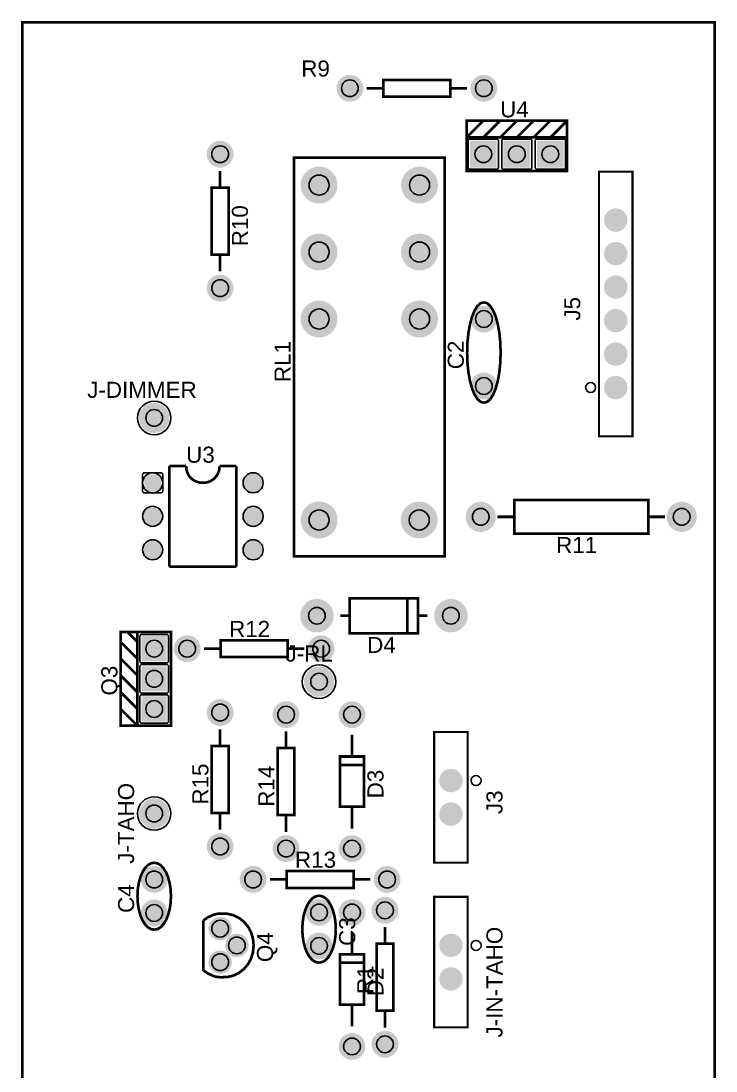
# Model space of a CAD drawing. Header units: inches. Extents: x -1.04 to 1.04, y -2.42 to 2.42.
# Drawn here: x -1.037 to 1.037, y -0.719 to 2.415 of the extents above; entities that cross this region are included whole.
import ezdxf

# ---------------------------------------------------------------- set-up
doc = ezdxf.new("R2010")
doc.units = ezdxf.units.IN
doc.layers.get('0').update_dxf_attribs({"linetype": 'CONTINUOUS'})

# ---------------------------------------------------------------- blocks, each defined once
blk = doc.blocks.new('EPAD')
at = {"const_width": 0.5}
blk.add_lwpolyline([(-0.25, 0, 1), (0.25, 0, 1)], format="xyb", close=True, dxfattribs=at)
blk = doc.blocks.new('RPAD')
blk.add_trace([(-0.5, -0.5), (-0.5, 0.5), (0.5, -0.5), (0.5, 0.5)])

msp = doc.modelspace()

# ---------------------------------------------------------------- linework, layer by layer
for points, const_width in [([(-1.033465, -2.411417), (1.033465, -2.411417), (1.033465, 2.411417), (-1.033465, 2.411417), (-1.033465, -2.411417)], 0.008), ([(-1.033465, -2.411417), (1.033465, -2.411417), (1.033465, 2.411417), (-1.033465, 2.411417), (-1.033465, -2.411417)], 0.008), ([(0.044488, 2.189567), (0.244488, 2.189567), (0.244488, 2.239567), (0.044488, 2.239567), (0.044488, 2.189567)], 0.008), ([(0.044488, 2.189567), (0.244488, 2.189567), (0.244488, 2.239567), (0.044488, 2.239567), (0.044488, 2.189567)], 0.008), ([(-0.005512, 2.214567), (0.044488, 2.214567)], 0.008), ([(-0.005512, 2.214567), (0.044488, 2.214567)], 0.008), ([(0.244488, 2.214567), (0.294488, 2.214567)], 0.008), ([(0.244488, 2.214567), (0.294488, 2.214567)], 0.008), ([(0.292913, 2.067717), (0.292913, 2.117717), (0.592913, 2.117717), (0.592913, 2.067717)], 0.008), ([(0.292913, 2.067717), (0.342913, 2.117717)], 0.008), ([(0.292913, 2.067717), (0.292913, 2.117717), (0.592913, 2.117717), (0.592913, 2.067717)], 0.008), ([(0.292913, 2.067717), (0.342913, 2.117717)], 0.008), ([(0.342913, 2.067717), (0.392913, 2.117717)], 0.008), ([(0.342913, 2.067717), (0.392913, 2.117717)], 0.008), ([(0.392913, 2.067717), (0.442913, 2.117717)], 0.008), ([(0.392913, 2.067717), (0.442913, 2.117717)], 0.008), ([(0.442913, 2.067717), (0.492913, 2.117717)], 0.008), ([(0.442913, 2.067717), (0.492913, 2.117717)], 0.008), ([(0.492913, 2.067717), (0.542913, 2.117717)], 0.008), ([(0.492913, 2.067717), (0.542913, 2.117717)], 0.008), ([(0.542913, 2.067717), (0.592913, 2.117717)], 0.008), ([(0.542913, 2.067717), (0.592913, 2.117717)], 0.008), ([(0.292913, 1.967717), (0.592913, 1.967717), (0.592913, 2.067717), (0.292913, 2.067717), (0.292913, 1.967717)], 0.008), ([(0.292913, 1.967717), (0.592913, 1.967717), (0.592913, 2.067717), (0.292913, 2.067717), (0.292913, 1.967717)], 0.008), ([(-0.222638, 0.81685), (0.227362, 0.81685), (0.227362, 2.007795), (-0.222638, 2.007795), (-0.222638, 0.81685)], 0.008), ([(-0.222638, 0.81685), (0.227362, 0.81685), (0.227362, 2.007795), (-0.222638, 2.007795), (-0.222638, 0.81685)], 0.008), ([(-0.442913, 1.967717), (-0.442913, 1.917717)], 0.008), ([(-0.442913, 1.967717), (-0.442913, 1.917717)], 0.008), ([(0.788189, 1.175866), (0.788189, 1.965866), (0.688189, 1.965866), (0.688189, 1.175866), (0.788189, 1.175866)], 0.006), ([(0.788189, 1.175866), (0.788189, 1.965866), (0.688189, 1.965866), (0.688189, 1.175866), (0.788189, 1.175866)], 0.006), ([(-0.467913, 1.717717), (-0.417913, 1.717717), (-0.417913, 1.917717), (-0.467913, 1.917717), (-0.467913, 1.717717)], 0.008), ([(-0.467913, 1.717717), (-0.417913, 1.717717), (-0.417913, 1.917717), (-0.467913, 1.917717), (-0.467913, 1.717717)], 0.008), ([(-0.442913, 1.717717), (-0.442913, 1.667717)], 0.008), ([(-0.442913, 1.717717), (-0.442913, 1.667717)], 0.008), ([(0.344488, 1.575591), (0.334301, 1.572591), (0.324863, 1.563965), (0.316363, 1.550278), (0.308988, 1.532091), (0.302926, 1.509965), (0.298363, 1.484465), (0.295488, 1.456153), (0.294488, 1.425591)], 0.008), ([(0.344488, 1.575591), (0.334301, 1.572591), (0.324863, 1.563965), (0.316363, 1.550278), (0.308988, 1.532091), (0.302926, 1.509965), (0.298363, 1.484465), (0.295488, 1.456153), (0.294488, 1.425591)], 0.008), ([(0.344488, 1.575591), (0.354676, 1.572591), (0.364113, 1.563965), (0.372613, 1.550278), (0.379988, 1.532091), (0.386051, 1.509965), (0.390613, 1.484465), (0.393488, 1.456153), (0.394488, 1.425591)], 0.008), ([(0.344488, 1.575591), (0.354676, 1.572591), (0.364113, 1.563965), (0.372613, 1.550278), (0.379988, 1.532091), (0.386051, 1.509965), (0.390613, 1.484465), (0.393488, 1.456153), (0.394488, 1.425591)], 0.008), ([(0.344488, 1.275591), (0.334301, 1.27855), (0.324863, 1.287075), (0.316363, 1.300639), (0.308988, 1.318716), (0.302926, 1.340776), (0.298363, 1.366294), (0.295488, 1.394741), (0.294488, 1.425591)], 0.008), ([(0.344488, 1.275591), (0.334301, 1.27855), (0.324863, 1.287075), (0.316363, 1.300639), (0.308988, 1.318716), (0.302926, 1.340776), (0.298363, 1.366294), (0.295488, 1.394741), (0.294488, 1.425591)], 0.008), ([(0.344488, 1.275591), (0.354676, 1.27855), (0.364113, 1.287075), (0.372613, 1.300639), (0.379988, 1.318716), (0.386051, 1.340776), (0.390613, 1.366294), (0.393488, 1.394741), (0.394488, 1.425591)], 0.008), ([(0.344488, 1.275591), (0.354676, 1.27855), (0.364113, 1.287075), (0.372613, 1.300639), (0.379988, 1.318716), (0.386051, 1.340776), (0.390613, 1.366294), (0.393488, 1.394741), (0.394488, 1.425591)], 0.008), ([(-0.594488, 1.086614), (-0.544488, 1.086614)], 0.008), ([(-0.594488, 1.086614), (-0.594488, 0.786614)], 0.008), ([(-0.594488, 1.086614), (-0.544488, 1.086614)], 0.008), ([(-0.594488, 1.086614), (-0.594488, 0.786614)], 0.008), ([(-0.494488, 1.036614), (-0.504963, 1.037573), (-0.514535, 1.040348), (-0.523053, 1.044788), (-0.530363, 1.050739), (-0.536314, 1.05805), (-0.540754, 1.066567), (-0.543529, 1.076139), (-0.544488, 1.086614)], 0.008), ([(-0.494488, 1.036614), (-0.504963, 1.037573), (-0.514535, 1.040348), (-0.523053, 1.044788), (-0.530363, 1.050739), (-0.536314, 1.05805), (-0.540754, 1.066567), (-0.543529, 1.076139), (-0.544488, 1.086614)], 0.008), ([(-0.494488, 1.036614), (-0.484301, 1.037573), (-0.474863, 1.040348), (-0.466363, 1.044788), (-0.458988, 1.050739), (-0.452926, 1.05805), (-0.448363, 1.066567), (-0.445488, 1.076139), (-0.444488, 1.086614)], 0.008), ([(-0.494488, 1.036614), (-0.484301, 1.037573), (-0.474863, 1.040348), (-0.466363, 1.044788), (-0.458988, 1.050739), (-0.452926, 1.05805), (-0.448363, 1.066567), (-0.445488, 1.076139), (-0.444488, 1.086614)], 0.008), ([(-0.444488, 1.086614), (-0.394488, 1.086614)], 0.008), ([(-0.444488, 1.086614), (-0.394488, 1.086614)], 0.008), ([(-0.394488, 1.086614), (-0.394488, 0.786614)], 0.008), ([(-0.394488, 1.086614), (-0.394488, 0.786614)], 0.008), ([(0.435039, 0.885039), (0.835039, 0.885039), (0.835039, 0.985039), (0.435039, 0.985039), (0.435039, 0.885039)], 0.008), ([(0.435039, 0.885039), (0.835039, 0.885039), (0.835039, 0.985039), (0.435039, 0.985039), (0.435039, 0.885039)], 0.008), ([(0.435039, 0.935039), (0.385039, 0.935039)], 0.008), ([(0.435039, 0.935039), (0.385039, 0.935039)], 0.008), ([(0.885039, 0.935039), (0.835039, 0.935039)], 0.008), ([(0.885039, 0.935039), (0.835039, 0.935039)], 0.008), ([(-0.594488, 0.786614), (-0.394488, 0.786614)], 0.008), ([(-0.594488, 0.786614), (-0.394488, 0.786614)], 0.008), ([(-0.055937, 0.586764), (0.148063, 0.586764), (0.148063, 0.691764), (-0.055937, 0.691764), (-0.055937, 0.586764)], 0.008), ([(-0.055937, 0.586764), (0.148063, 0.586764), (0.148063, 0.691764), (-0.055937, 0.691764), (-0.055937, 0.586764)], 0.008), ([(0.116063, 0.587764), (0.116063, 0.690764)], 0.008), ([(0.116063, 0.587764), (0.116063, 0.690764)], 0.008), ([(-0.055937, 0.639764), (-0.083937, 0.639764)], 0.008), ([(-0.055937, 0.639764), (-0.083937, 0.639764)], 0.008), ([(0.176063, 0.639764), (0.148063, 0.639764)], 0.008), ([(0.176063, 0.639764), (0.148063, 0.639764)], 0.008), ([(-0.689764, 0.311339), (-0.589764, 0.311339), (-0.589764, 0.591339), (-0.689764, 0.591339), (-0.689764, 0.311339), (-0.739764, 0.311339), (-0.739764, 0.591339), (-0.689764, 0.591339)], 0.008), ([(-0.689764, 0.311339), (-0.589764, 0.311339), (-0.589764, 0.591339), (-0.689764, 0.591339), (-0.689764, 0.311339), (-0.739764, 0.311339), (-0.739764, 0.591339), (-0.689764, 0.591339)], 0.008), ([(-0.689764, 0.511339), (-0.739764, 0.561339)], 0.008), ([(-0.689764, 0.511339), (-0.739764, 0.561339)], 0.008), ([(-0.689764, 0.561339), (-0.719764, 0.591339)], 0.008), ([(-0.689764, 0.561339), (-0.719764, 0.591339)], 0.008), ([(-0.441339, 0.516339), (-0.241339, 0.516339), (-0.241339, 0.566339), (-0.441339, 0.566339), (-0.441339, 0.516339)], 0.008), ([(-0.441339, 0.516339), (-0.241339, 0.516339), (-0.241339, 0.566339), (-0.441339, 0.566339), (-0.441339, 0.516339)], 0.008), ([(-0.491339, 0.541339), (-0.441339, 0.541339)], 0.008), ([(-0.491339, 0.541339), (-0.441339, 0.541339)], 0.008), ([(-0.241339, 0.541339), (-0.191339, 0.541339)], 0.008), ([(-0.241339, 0.541339), (-0.191339, 0.541339)], 0.008), ([(-0.689764, 0.461339), (-0.739764, 0.511339)], 0.008), ([(-0.689764, 0.461339), (-0.739764, 0.511339)], 0.008), ([(-0.689764, 0.411339), (-0.739764, 0.461339)], 0.008), ([(-0.689764, 0.411339), (-0.739764, 0.461339)], 0.008), ([(-0.689764, 0.361339), (-0.739764, 0.411339)], 0.008), ([(-0.689764, 0.361339), (-0.739764, 0.411339)], 0.008), ([(-0.689764, 0.311339), (-0.739764, 0.361339)], 0.008), ([(-0.689764, 0.311339), (-0.739764, 0.361339)], 0.008), ([(-0.442913, 0.250787), (-0.442913, 0.300787)], 0.008), ([(-0.442913, 0.250787), (-0.442913, 0.300787)], 0.008), ([(-0.246063, 0.244488), (-0.246063, 0.294488)], 0.008), ([(-0.246063, 0.244488), (-0.246063, 0.294488)], 0.008), ([(-0.049213, 0.219488), (-0.049213, 0.284488)], 0.008), ([(-0.049213, 0.219488), (-0.049213, 0.284488)], 0.008), ([(0.196063, 0.292638), (0.196063, -0.097362), (0.296063, -0.097362), (0.296063, 0.292638), (0.196063, 0.292638)], 0.006), ([(0.196063, 0.292638), (0.196063, -0.097362), (0.296063, -0.097362), (0.296063, 0.292638), (0.196063, 0.292638)], 0.006), ([(-0.467913, 0.050787), (-0.417913, 0.050787), (-0.417913, 0.250787), (-0.467913, 0.250787), (-0.467913, 0.050787)], 0.008), ([(-0.467913, 0.050787), (-0.417913, 0.050787), (-0.417913, 0.250787), (-0.467913, 0.250787), (-0.467913, 0.050787)], 0.008), ([(-0.271063, 0.044488), (-0.221063, 0.044488), (-0.221063, 0.244488), (-0.271063, 0.244488), (-0.271063, 0.044488)], 0.008), ([(-0.271063, 0.044488), (-0.221063, 0.044488), (-0.221063, 0.244488), (-0.271063, 0.244488), (-0.271063, 0.044488)], 0.008), ([(-0.085213, 0.069488), (-0.013213, 0.069488), (-0.013213, 0.219488), (-0.085213, 0.219488), (-0.085213, 0.069488)], 0.008), ([(-0.085213, 0.069488), (-0.013213, 0.069488), (-0.013213, 0.219488), (-0.085213, 0.219488), (-0.085213, 0.069488)], 0.008), ([(-0.014213, 0.194488), (-0.084213, 0.194488)], 0.008), ([(-0.014213, 0.194488), (-0.084213, 0.194488)], 0.008), ([(-0.049213, 0.069488), (-0.049213, 0.004488)], 0.008), ([(-0.049213, 0.069488), (-0.049213, 0.004488)], 0.008), ([(-0.442913, 0.000787), (-0.442913, 0.050787)], 0.008), ([(-0.442913, 0.000787), (-0.442913, 0.050787)], 0.008), ([(-0.246063, -0.005512), (-0.246063, 0.044488)], 0.008), ([(-0.246063, -0.005512), (-0.246063, 0.044488)], 0.008), ([(-0.639764, -0.097638), (-0.649951, -0.099638), (-0.659389, -0.105388), (-0.667889, -0.114513), (-0.675264, -0.126638), (-0.681326, -0.141388), (-0.685889, -0.158388), (-0.688764, -0.177263), (-0.689764, -0.197638)], 0.008), ([(-0.639764, -0.097638), (-0.649951, -0.099638), (-0.659389, -0.105388), (-0.667889, -0.114513), (-0.675264, -0.126638), (-0.681326, -0.141388), (-0.685889, -0.158388), (-0.688764, -0.177263), (-0.689764, -0.197638)], 0.008), ([(-0.639764, -0.097638), (-0.629576, -0.099638), (-0.620139, -0.105388), (-0.611639, -0.114513), (-0.604264, -0.126638), (-0.598201, -0.141388), (-0.593639, -0.158388), (-0.590764, -0.177263), (-0.589764, -0.197638)], 0.008), ([(-0.639764, -0.097638), (-0.629576, -0.099638), (-0.620139, -0.105388), (-0.611639, -0.114513), (-0.604264, -0.126638), (-0.598201, -0.141388), (-0.593639, -0.158388), (-0.590764, -0.177263), (-0.589764, -0.197638)], 0.008), ([(-0.244488, -0.172638), (-0.044488, -0.172638), (-0.044488, -0.122638), (-0.244488, -0.122638), (-0.244488, -0.172638)], 0.008), ([(-0.244488, -0.172638), (-0.044488, -0.172638), (-0.044488, -0.122638), (-0.244488, -0.122638), (-0.244488, -0.172638)], 0.008), ([(-0.294488, -0.147638), (-0.244488, -0.147638)], 0.008), ([(-0.294488, -0.147638), (-0.244488, -0.147638)], 0.008), ([(-0.044488, -0.147638), (0.005512, -0.147638)], 0.008), ([(-0.044488, -0.147638), (0.005512, -0.147638)], 0.008), ([(-0.639764, -0.297638), (-0.649951, -0.295638), (-0.659389, -0.289888), (-0.667889, -0.280763), (-0.675264, -0.268638), (-0.681326, -0.253888), (-0.685889, -0.236888), (-0.688764, -0.218013), (-0.689764, -0.197638)], 0.008), ([(-0.639764, -0.297638), (-0.649951, -0.295638), (-0.659389, -0.289888), (-0.667889, -0.280763), (-0.675264, -0.268638), (-0.681326, -0.253888), (-0.685889, -0.236888), (-0.688764, -0.218013), (-0.689764, -0.197638)], 0.008), ([(-0.639764, -0.297638), (-0.629576, -0.295638), (-0.620139, -0.289888), (-0.611639, -0.280763), (-0.604264, -0.268638), (-0.598201, -0.253888), (-0.593639, -0.236888), (-0.590764, -0.218013), (-0.589764, -0.197638)], 0.008), ([(-0.639764, -0.297638), (-0.629576, -0.295638), (-0.620139, -0.289888), (-0.611639, -0.280763), (-0.604264, -0.268638), (-0.598201, -0.253888), (-0.593639, -0.236888), (-0.590764, -0.218013), (-0.589764, -0.197638)], 0.008), ([(-0.147638, -0.196063), (-0.157825, -0.198063), (-0.167263, -0.203813), (-0.175763, -0.212938), (-0.183138, -0.225063), (-0.1892, -0.239813), (-0.193763, -0.256813), (-0.196638, -0.275688), (-0.197638, -0.296063)], 0.008), ([(-0.147638, -0.196063), (-0.157825, -0.198063), (-0.167263, -0.203813), (-0.175763, -0.212938), (-0.183138, -0.225063), (-0.1892, -0.239813), (-0.193763, -0.256813), (-0.196638, -0.275688), (-0.197638, -0.296063)], 0.008), ([(-0.147638, -0.196063), (-0.13745, -0.198063), (-0.128013, -0.203813), (-0.119513, -0.212938), (-0.112138, -0.225063), (-0.106075, -0.239813), (-0.101513, -0.256813), (-0.098638, -0.275688), (-0.097638, -0.296063)], 0.008), ([(-0.147638, -0.196063), (-0.13745, -0.198063), (-0.128013, -0.203813), (-0.119513, -0.212938), (-0.112138, -0.225063), (-0.106075, -0.239813), (-0.101513, -0.256813), (-0.098638, -0.275688), (-0.097638, -0.296063)], 0.008), ([(0.196063, -0.199488), (0.196063, -0.589488), (0.296063, -0.589488), (0.296063, -0.199488), (0.196063, -0.199488)], 0.006), ([(0.196063, -0.199488), (0.196063, -0.589488), (0.296063, -0.589488), (0.296063, -0.199488), (0.196063, -0.199488)], 0.006), ([(-0.442913, -0.249488), (-0.452239, -0.250348), (-0.461273, -0.252613), (-0.477288, -0.259488), (-0.492913, -0.269488)], 0.008), ([(-0.442913, -0.249488), (-0.452239, -0.250348), (-0.461273, -0.252613), (-0.477288, -0.259488), (-0.492913, -0.269488)], 0.008), ([(-0.442913, -0.249488), (-0.422467, -0.249828), (-0.403558, -0.254313), (-0.386554, -0.262518), (-0.37182, -0.274019), (-0.359722, -0.288392), (-0.350628, -0.305211), (-0.344903, -0.324051), (-0.342913, -0.344488)], 0.008), ([(-0.442913, -0.249488), (-0.422467, -0.249828), (-0.403558, -0.254313), (-0.386554, -0.262518), (-0.37182, -0.274019), (-0.359722, -0.288392), (-0.350628, -0.305211), (-0.344903, -0.324051), (-0.342913, -0.344488)], 0.008), ([(-0.492913, -0.269488), (-0.492913, -0.419488)], 0.008), ([(-0.492913, -0.269488), (-0.492913, -0.419488)], 0.008), ([(-0.147638, -0.396063), (-0.157825, -0.394063), (-0.167263, -0.388313), (-0.175763, -0.379188), (-0.183138, -0.367063), (-0.1892, -0.352313), (-0.193763, -0.335313), (-0.196638, -0.316438), (-0.197638, -0.296063)], 0.008), ([(-0.147638, -0.396063), (-0.157825, -0.394063), (-0.167263, -0.388313), (-0.175763, -0.379188), (-0.183138, -0.367063), (-0.1892, -0.352313), (-0.193763, -0.335313), (-0.196638, -0.316438), (-0.197638, -0.296063)], 0.008), ([(-0.147638, -0.396063), (-0.13745, -0.394063), (-0.128013, -0.388313), (-0.119513, -0.379188), (-0.112138, -0.367063), (-0.106075, -0.352313), (-0.101513, -0.335313), (-0.098638, -0.316438), (-0.097638, -0.296063)], 0.008), ([(-0.147638, -0.396063), (-0.13745, -0.394063), (-0.128013, -0.388313), (-0.119513, -0.379188), (-0.112138, -0.367063), (-0.106075, -0.352313), (-0.101513, -0.335313), (-0.098638, -0.316438), (-0.097638, -0.296063)], 0.008), ([(-0.049213, -0.371063), (-0.049213, -0.306063)], 0.008), ([(-0.049213, -0.371063), (-0.049213, -0.306063)], 0.008), ([(0.049213, -0.339764), (0.049213, -0.289764)], 0.008), ([(0.049213, -0.339764), (0.049213, -0.289764)], 0.008), ([(-0.442913, -0.439488), (-0.422467, -0.439149), (-0.403558, -0.434664), (-0.386554, -0.426458), (-0.37182, -0.414957), (-0.359722, -0.400584), (-0.350628, -0.383765), (-0.344903, -0.364925), (-0.342913, -0.344488)], 0.008), ([(-0.442913, -0.439488), (-0.422467, -0.439149), (-0.403558, -0.434664), (-0.386554, -0.426458), (-0.37182, -0.414957), (-0.359722, -0.400584), (-0.350628, -0.383765), (-0.344903, -0.364925), (-0.342913, -0.344488)], 0.008), ([(0.024213, -0.539764), (0.074213, -0.539764), (0.074213, -0.339764), (0.024213, -0.339764), (0.024213, -0.539764)], 0.008), ([(0.024213, -0.539764), (0.074213, -0.539764), (0.074213, -0.339764), (0.024213, -0.339764), (0.024213, -0.539764)], 0.008), ([(-0.085213, -0.521063), (-0.013213, -0.521063), (-0.013213, -0.371063), (-0.085213, -0.371063), (-0.085213, -0.521063)], 0.008), ([(-0.085213, -0.521063), (-0.013213, -0.521063), (-0.013213, -0.371063), (-0.085213, -0.371063), (-0.085213, -0.521063)], 0.008), ([(-0.014213, -0.396063), (-0.084213, -0.396063)], 0.008), ([(-0.014213, -0.396063), (-0.084213, -0.396063)], 0.008), ([(-0.442913, -0.439488), (-0.452239, -0.438629), (-0.461273, -0.436363), (-0.477288, -0.429488), (-0.492913, -0.419488)], 0.008), ([(-0.442913, -0.439488), (-0.452239, -0.438629), (-0.461273, -0.436363), (-0.477288, -0.429488), (-0.492913, -0.419488)], 0.008), ([(-0.049213, -0.521063), (-0.049213, -0.586063)], 0.008), ([(-0.049213, -0.521063), (-0.049213, -0.586063)], 0.008), ([(0.049213, -0.589764), (0.049213, -0.539764)], 0.008), ([(0.049213, -0.589764), (0.049213, -0.539764)], 0.008)]:
    msp.add_lwpolyline(points, dxfattribs=dict(const_width=const_width))
for points in [[(0.302913, 2.062717), (0.382913, 2.062717), (0.383936, 2.062617), (0.384881, 2.062331), (0.385731, 2.061876), (0.386468, 2.061271), (0.387073, 2.060534), (0.387528, 2.059684), (0.387814, 2.058739), (0.387913, 2.057717), (0.387913, 1.977717), (0.387814, 1.976694), (0.387528, 1.975749), (0.387073, 1.974899), (0.386468, 1.974162), (0.385731, 1.973557), (0.384881, 1.973102), (0.383936, 1.972816), (0.382913, 1.972717), (0.302913, 1.972717), (0.301891, 1.972816), (0.300946, 1.973102), (0.300095, 1.973557), (0.299359, 1.974162), (0.298754, 1.974899), (0.298299, 1.975749), (0.298013, 1.976694), (0.297913, 1.977717), (0.297913, 2.057717), (0.298013, 2.058739), (0.298299, 2.059684), (0.298754, 2.060534), (0.299359, 2.061271), (0.300095, 2.061876), (0.300946, 2.062331), (0.301891, 2.062617), (0.302913, 2.062717)], [(0.402913, 2.062717), (0.482913, 2.062717), (0.483936, 2.062617), (0.484881, 2.062331), (0.485731, 2.061876), (0.486468, 2.061271), (0.487073, 2.060534), (0.487528, 2.059684), (0.487814, 2.058739), (0.487913, 2.057717), (0.487913, 1.977717), (0.487814, 1.976694), (0.487528, 1.975749), (0.487073, 1.974899), (0.486468, 1.974162), (0.485731, 1.973557), (0.484881, 1.973102), (0.483936, 1.972816), (0.482913, 1.972717), (0.402913, 1.972717), (0.401891, 1.972816), (0.400946, 1.973102), (0.400095, 1.973557), (0.399359, 1.974162), (0.398754, 1.974899), (0.398299, 1.975749), (0.398013, 1.976694), (0.397913, 1.977717), (0.397913, 2.057717), (0.398013, 2.058739), (0.398299, 2.059684), (0.398754, 2.060534), (0.399359, 2.061271), (0.400095, 2.061876), (0.400946, 2.062331), (0.401891, 2.062617), (0.402913, 2.062717)], [(0.502913, 2.062717), (0.582913, 2.062717), (0.583936, 2.062617), (0.584881, 2.062331), (0.585731, 2.061876), (0.586468, 2.061271), (0.587073, 2.060534), (0.587528, 2.059684), (0.587814, 2.058739), (0.587913, 2.057717), (0.587913, 1.977717), (0.587814, 1.976694), (0.587528, 1.975749), (0.587073, 1.974899), (0.586468, 1.974162), (0.585731, 1.973557), (0.584881, 1.973102), (0.583936, 1.972816), (0.582913, 1.972717), (0.502913, 1.972717), (0.501891, 1.972816), (0.500946, 1.973102), (0.500095, 1.973557), (0.499359, 1.974162), (0.498754, 1.974899), (0.498299, 1.975749), (0.498013, 1.976694), (0.497913, 1.977717), (0.497913, 2.057717), (0.498013, 2.058739), (0.498299, 2.059684), (0.498754, 2.060534), (0.499359, 2.061271), (0.500095, 2.061876), (0.500946, 2.062331), (0.501891, 2.062617), (0.502913, 2.062717)], [(-0.614488, 1.061614), (-0.614488, 1.011614), (-0.614588, 1.010592), (-0.614874, 1.009646), (-0.615329, 1.008796), (-0.615933, 1.008059), (-0.61667, 1.007455), (-0.61752, 1.007), (-0.618466, 1.006714), (-0.619488, 1.006614), (-0.669488, 1.006614), (-0.670511, 1.006714), (-0.671456, 1.007), (-0.672306, 1.007455), (-0.673043, 1.008059), (-0.673648, 1.008796), (-0.674102, 1.009646), (-0.674389, 1.010592), (-0.674488, 1.011614), (-0.674488, 1.061614), (-0.674389, 1.062637), (-0.674102, 1.063582), (-0.673648, 1.064432), (-0.673043, 1.065169), (-0.672306, 1.065774), (-0.671456, 1.066228), (-0.670511, 1.066515), (-0.669488, 1.066614), (-0.619488, 1.066614), (-0.618466, 1.066515), (-0.61752, 1.066228), (-0.61667, 1.065774), (-0.615933, 1.065169), (-0.615329, 1.064432), (-0.614874, 1.063582), (-0.614588, 1.062637), (-0.614488, 1.061614)], [(-0.682264, 0.503839), (-0.682264, 0.578839), (-0.682164, 0.579861), (-0.681878, 0.580806), (-0.681423, 0.581657), (-0.680819, 0.582393), (-0.680081, 0.582998), (-0.679231, 0.583453), (-0.678286, 0.583739), (-0.677264, 0.583839), (-0.602264, 0.583839), (-0.601241, 0.583739), (-0.600296, 0.583453), (-0.599446, 0.582998), (-0.598709, 0.582393), (-0.598104, 0.581657), (-0.59765, 0.580806), (-0.597363, 0.579861), (-0.597264, 0.578839), (-0.597264, 0.503839), (-0.597363, 0.502816), (-0.59765, 0.501871), (-0.598104, 0.50102), (-0.598709, 0.500284), (-0.599446, 0.499679), (-0.600296, 0.499224), (-0.601241, 0.498938), (-0.602264, 0.498839), (-0.677264, 0.498839), (-0.678286, 0.498938), (-0.679231, 0.499224), (-0.680081, 0.499679), (-0.680819, 0.500284), (-0.681423, 0.50102), (-0.681878, 0.501871), (-0.682164, 0.502816), (-0.682264, 0.503839)], [(-0.682264, 0.413839), (-0.682264, 0.488839), (-0.682164, 0.489861), (-0.681878, 0.490806), (-0.681423, 0.491657), (-0.680819, 0.492393), (-0.680081, 0.492998), (-0.679231, 0.493453), (-0.678286, 0.493739), (-0.677264, 0.493839), (-0.602264, 0.493839), (-0.601241, 0.493739), (-0.600296, 0.493453), (-0.599446, 0.492998), (-0.598709, 0.492393), (-0.598104, 0.491657), (-0.59765, 0.490806), (-0.597363, 0.489861), (-0.597264, 0.488839), (-0.597264, 0.413839), (-0.597363, 0.412816), (-0.59765, 0.411871), (-0.598104, 0.41102), (-0.598709, 0.410284), (-0.599446, 0.409679), (-0.600296, 0.409224), (-0.601241, 0.408938), (-0.602264, 0.408839), (-0.677264, 0.408839), (-0.678286, 0.408938), (-0.679231, 0.409224), (-0.680081, 0.409679), (-0.680819, 0.410284), (-0.681423, 0.41102), (-0.681878, 0.411871), (-0.682164, 0.412816), (-0.682264, 0.413839)], [(-0.682264, 0.323839), (-0.682264, 0.398839), (-0.682164, 0.399861), (-0.681878, 0.400806), (-0.681423, 0.401657), (-0.680819, 0.402393), (-0.680081, 0.402998), (-0.679231, 0.403453), (-0.678286, 0.403739), (-0.677264, 0.403839), (-0.602264, 0.403839), (-0.601241, 0.403739), (-0.600296, 0.403453), (-0.599446, 0.402998), (-0.598709, 0.402393), (-0.598104, 0.401657), (-0.59765, 0.400806), (-0.597363, 0.399861), (-0.597264, 0.398839), (-0.597264, 0.323839), (-0.597363, 0.322816), (-0.59765, 0.321871), (-0.598104, 0.32102), (-0.598709, 0.320284), (-0.599446, 0.319679), (-0.600296, 0.319224), (-0.601241, 0.318938), (-0.602264, 0.318839), (-0.677264, 0.318839), (-0.678286, 0.318938), (-0.679231, 0.319224), (-0.680081, 0.319679), (-0.680819, 0.320284), (-0.681423, 0.32102), (-0.681878, 0.321871), (-0.682164, 0.322816), (-0.682264, 0.323839)]]:
    msp.add_lwpolyline(points, close=True)
for centre, radius in [((-0.055512, 2.214567), 0.025), ((0.344488, 2.214567), 0.025), ((-0.442913, 2.017717), 0.025), ((0.342913, 2.017717), 0.025), ((0.442913, 2.017717), 0.025), ((0.542913, 2.017717), 0.025), ((-0.147638, 1.925591), 0.03), ((0.152362, 1.925591), 0.03), ((-0.147638, 1.725591), 0.03), ((0.152362, 1.725591), 0.03), ((-0.442913, 1.617717), 0.025), ((-0.147638, 1.525591), 0.03), ((0.152362, 1.525591), 0.03), ((0.344488, 1.525591), 0.025), ((0.344488, 1.325591), 0.025), ((0.663189, 1.320866), 0.015), ((0.663189, 1.320866), 0.015), ((-0.639764, 1.230315), 0.05), ((-0.639764, 1.230315), 0.05), ((-0.639764, 1.230315), 0.025), ((-0.639764, 1.230315), 0.025), ((-0.639764, 1.230315), 0.025), ((-0.644488, 1.036614), 0.03), ((-0.344488, 1.036614), 0.03), ((-0.644488, 0.936614), 0.03), ((-0.344488, 0.936614), 0.03), ((-0.147638, 0.925591), 0.03), ((0.151362, 0.925591), 0.03), ((0.335039, 0.935039), 0.025), ((0.935039, 0.935039), 0.025), ((-0.644488, 0.836614), 0.03), ((-0.344488, 0.836614), 0.03), ((-0.153937, 0.639764), 0.025), ((0.246063, 0.639764), 0.025), ((-0.639764, 0.541339), 0.025), ((-0.541339, 0.541339), 0.025), ((-0.141339, 0.541339), 0.025), ((-0.639764, 0.451339), 0.025), ((-0.147638, 0.442913), 0.05), ((-0.147638, 0.442913), 0.05), ((-0.147638, 0.442913), 0.025), ((-0.147638, 0.442913), 0.025), ((-0.147638, 0.442913), 0.025), ((-0.639764, 0.361339), 0.025), ((-0.442913, 0.350787), 0.025), ((-0.246063, 0.344488), 0.025), ((-0.049213, 0.344488), 0.025), ((0.321063, 0.147638), 0.015), ((0.321063, 0.147638), 0.015), ((-0.639764, 0.049213), 0.05), ((-0.639764, 0.049213), 0.05), ((-0.639764, 0.049213), 0.025), ((-0.639764, 0.049213), 0.025), ((-0.639764, 0.049213), 0.025), ((-0.442913, -0.049213), 0.025), ((-0.246063, -0.055512), 0.025), ((-0.049213, -0.055512), 0.025), ((-0.639764, -0.147638), 0.025), ((-0.344488, -0.147638), 0.025), ((0.055512, -0.147638), 0.025), ((0.049213, -0.239764), 0.025), ((-0.639764, -0.247638), 0.025), ((-0.147638, -0.246063), 0.025), ((-0.049213, -0.246063), 0.025), ((-0.442913, -0.294488), 0.025), ((-0.392913, -0.344488), 0.025), ((-0.147638, -0.346063), 0.025), ((0.321063, -0.344488), 0.015), ((0.321063, -0.344488), 0.015), ((-0.442913, -0.394488), 0.025), ((-0.049213, -0.646063), 0.025), ((0.049213, -0.639764), 0.025)]:
    msp.add_circle(centre, radius)

# ---------------------------------------------------------------- block references
for name, p, xscale, yscale in [('EPAD', (-0.055512, 2.214567), 0.08, 0.08), ('EPAD', (-0.055512, 2.214567), 0.07, 0.07), ('EPAD', (0.344488, 2.214567), 0.08, 0.08), ('EPAD', (0.344488, 2.214567), 0.07, 0.07), ('EPAD', (-0.442913, 2.017717), 0.08, 0.08), ('EPAD', (-0.442913, 2.017717), 0.07, 0.07), ('RPAD', (0.342913, 2.017717), 0.08, 0.08), ('RPAD', (0.442913, 2.017717), 0.08, 0.08), ('RPAD', (0.542913, 2.017717), 0.08, 0.08), ('EPAD', (-0.147638, 1.925591), 0.11, 0.11), ('EPAD', (-0.147638, 1.925591), 0.1, 0.1), ('EPAD', (0.152362, 1.925591), 0.11, 0.11), ('EPAD', (0.152362, 1.925591), 0.1, 0.1), ('EPAD', (0.738189, 1.820866), 0.07, 0.07), ('EPAD', (0.738189, 1.820866), 0.07, 0.07), ('EPAD', (0.738189, 1.820866), 0.06, 0.06), ('EPAD', (0.738189, 1.820866), 0.06, 0.06), ('EPAD', (-0.147638, 1.725591), 0.11, 0.11), ('EPAD', (-0.147638, 1.725591), 0.1, 0.1), ('EPAD', (0.152362, 1.725591), 0.11, 0.11), ('EPAD', (0.152362, 1.725591), 0.1, 0.1), ('EPAD', (0.738189, 1.720866), 0.07, 0.07), ('EPAD', (0.738189, 1.720866), 0.07, 0.07), ('EPAD', (0.738189, 1.720866), 0.06, 0.06), ('EPAD', (0.738189, 1.720866), 0.06, 0.06), ('EPAD', (-0.442913, 1.617717), 0.08, 0.08), ('EPAD', (-0.442913, 1.617717), 0.07, 0.07), ('EPAD', (0.738189, 1.620866), 0.07, 0.07), ('EPAD', (0.738189, 1.620866), 0.07, 0.07), ('EPAD', (0.738189, 1.620866), 0.06, 0.06), ('EPAD', (0.738189, 1.620866), 0.06, 0.06), ('EPAD', (-0.147638, 1.525591), 0.11, 0.11), ('EPAD', (-0.147638, 1.525591), 0.1, 0.1), ('EPAD', (0.152362, 1.525591), 0.11, 0.11), ('EPAD', (0.152362, 1.525591), 0.1, 0.1), ('EPAD', (0.344488, 1.525591), 0.08, 0.08), ('EPAD', (0.344488, 1.525591), 0.07, 0.07), ('EPAD', (0.738189, 1.520866), 0.07, 0.07), ('EPAD', (0.738189, 1.520866), 0.07, 0.07), ('EPAD', (0.738189, 1.520866), 0.06, 0.06), ('EPAD', (0.738189, 1.520866), 0.06, 0.06), ('EPAD', (0.738189, 1.420866), 0.07, 0.07), ('EPAD', (0.738189, 1.420866), 0.07, 0.07), ('EPAD', (0.738189, 1.420866), 0.06, 0.06), ('EPAD', (0.738189, 1.420866), 0.06, 0.06), ('EPAD', (0.344488, 1.325591), 0.08, 0.08), ('EPAD', (0.344488, 1.325591), 0.07, 0.07), ('EPAD', (0.738189, 1.320866), 0.07, 0.07), ('EPAD', (0.738189, 1.320866), 0.07, 0.07), ('EPAD', (0.738189, 1.320866), 0.06, 0.06), ('EPAD', (0.738189, 1.320866), 0.06, 0.06), ('EPAD', (-0.639764, 1.230315), 0.09, 0.09), ('EPAD', (-0.639764, 1.230315), 0.08, 0.08), ('EPAD', (-0.344488, 1.036614), 0.06, 0.06), ('EPAD', (-0.344488, 1.036614), 0.05, 0.05), ('EPAD', (-0.147638, 0.925591), 0.11, 0.11), ('EPAD', (-0.147638, 0.925591), 0.1, 0.1), ('EPAD', (0.151362, 0.925591), 0.11, 0.11), ('EPAD', (0.151362, 0.925591), 0.1, 0.1), ('EPAD', (0.335039, 0.935039), 0.09, 0.09), ('EPAD', (0.335039, 0.935039), 0.08, 0.08), ('EPAD', (0.935039, 0.935039), 0.09, 0.09), ('EPAD', (0.935039, 0.935039), 0.08, 0.08), ('EPAD', (-0.644488, 0.936614), 0.06, 0.06), ('EPAD', (-0.644488, 0.936614), 0.05, 0.05), ('EPAD', (-0.344488, 0.936614), 0.06, 0.06), ('EPAD', (-0.344488, 0.936614), 0.05, 0.05), ('EPAD', (-0.644488, 0.836614), 0.06, 0.06), ('EPAD', (-0.644488, 0.836614), 0.05, 0.05), ('EPAD', (-0.344488, 0.836614), 0.06, 0.06), ('EPAD', (-0.344488, 0.836614), 0.05, 0.05), ('EPAD', (-0.153937, 0.639764), 0.1, 0.1), ('EPAD', (0.246063, 0.639764), 0.1, 0.1), ('EPAD', (-0.153937, 0.639764), 0.09, 0.09), ('EPAD', (0.246063, 0.639764), 0.09, 0.09), ('EPAD', (-0.541339, 0.541339), 0.08, 0.08), ('EPAD', (-0.541339, 0.541339), 0.07, 0.07), ('EPAD', (-0.141339, 0.541339), 0.08, 0.08), ('EPAD', (-0.141339, 0.541339), 0.07, 0.07), ('EPAD', (-0.147638, 0.442913), 0.09, 0.09), ('EPAD', (-0.147638, 0.442913), 0.08, 0.08), ('EPAD', (-0.442913, 0.350787), 0.08, 0.08), ('EPAD', (-0.442913, 0.350787), 0.07, 0.07), ('EPAD', (-0.246063, 0.344488), 0.08, 0.08), ('EPAD', (-0.246063, 0.344488), 0.07, 0.07), ('EPAD', (-0.049213, 0.344488), 0.08, 0.08), ('EPAD', (-0.049213, 0.344488), 0.07, 0.07), ('EPAD', (0.246063, 0.147638), 0.07, 0.07), ('EPAD', (0.246063, 0.147638), 0.07, 0.07), ('EPAD', (0.246063, 0.147638), 0.06, 0.06), ('EPAD', (0.246063, 0.147638), 0.06, 0.06), ('EPAD', (-0.639764, 0.049213), 0.09, 0.09), ('EPAD', (-0.639764, 0.049213), 0.08, 0.08), ('EPAD', (0.246063, 0.047638), 0.07, 0.07), ('EPAD', (0.246063, 0.047638), 0.07, 0.07), ('EPAD', (0.246063, 0.047638), 0.06, 0.06), ('EPAD', (0.246063, 0.047638), 0.06, 0.06), ('EPAD', (-0.442913, -0.049213), 0.08, 0.08), ('EPAD', (-0.442913, -0.049213), 0.07, 0.07), ('EPAD', (-0.246063, -0.055512), 0.08, 0.08), ('EPAD', (-0.246063, -0.055512), 0.07, 0.07), ('EPAD', (-0.049213, -0.055512), 0.08, 0.08), ('EPAD', (-0.049213, -0.055512), 0.07, 0.07), ('EPAD', (-0.639764, -0.147638), 0.08, 0.08), ('EPAD', (-0.639764, -0.147638), 0.07, 0.07), ('EPAD', (-0.344488, -0.147638), 0.08, 0.08), ('EPAD', (-0.344488, -0.147638), 0.07, 0.07), ('EPAD', (0.055512, -0.147638), 0.08, 0.08), ('EPAD', (0.055512, -0.147638), 0.07, 0.07), ('EPAD', (-0.639764, -0.247638), 0.08, 0.08), ('EPAD', (-0.639764, -0.247638), 0.07, 0.07), ('EPAD', (-0.147638, -0.246063), 0.08, 0.08), ('EPAD', (-0.147638, -0.246063), 0.07, 0.07), ('EPAD', (-0.049213, -0.246063), 0.08, 0.08), ('EPAD', (-0.049213, -0.246063), 0.07, 0.07), ('EPAD', (0.049213, -0.239764), 0.08, 0.08), ('EPAD', (0.049213, -0.239764), 0.07, 0.07), ('EPAD', (-0.442913, -0.294488), 0.07, 0.07), ('EPAD', (-0.442913, -0.294488), 0.06, 0.06), ('EPAD', (-0.392913, -0.344488), 0.07, 0.07), ('EPAD', (-0.147638, -0.346063), 0.08, 0.08), ('EPAD', (-0.147638, -0.346063), 0.07, 0.07), ('EPAD', (0.246063, -0.344488), 0.07, 0.07), ('EPAD', (0.246063, -0.344488), 0.07, 0.07), ('EPAD', (-0.392913, -0.344488), 0.06, 0.06), ('EPAD', (0.246063, -0.344488), 0.06, 0.06), ('EPAD', (0.246063, -0.344488), 0.06, 0.06), ('EPAD', (-0.442913, -0.394488), 0.07, 0.07), ('EPAD', (-0.442913, -0.394488), 0.06, 0.06), ('EPAD', (0.246063, -0.444488), 0.07, 0.07), ('EPAD', (0.246063, -0.444488), 0.07, 0.07), ('EPAD', (0.246063, -0.444488), 0.06, 0.06), ('EPAD', (0.246063, -0.444488), 0.06, 0.06), ('EPAD', (-0.049213, -0.646063), 0.08, 0.08), ('EPAD', (-0.049213, -0.646063), 0.07, 0.07), ('EPAD', (0.049213, -0.639764), 0.08, 0.08), ('EPAD', (0.049213, -0.639764), 0.07, 0.07)]:
    msp.add_blockref(name, p, dxfattribs=dict(xscale=xscale, yscale=yscale))
for p, xscale, yscale, rotation in [((-0.644488, 1.036614), 0.05, 0.05, -90), ((-0.639764, 0.541339), 0.075, 0.075, -270), ((-0.639764, 0.451339), 0.075, 0.075, -270), ((-0.639764, 0.361339), 0.075, 0.075, -270)]:
    msp.add_blockref('RPAD', p, dxfattribs=dict(xscale=xscale, yscale=yscale, rotation=rotation))

# ---------------------------------------------------------------- texts
at = {"width": 1.041667}
for s, p in [('R9', (-0.200787, 2.249567)), ('R9', (-0.200787, 2.249567)), ('U4', (0.392913, 2.127717)), ('U4', (0.392913, 2.127717)), ('J-DIMMER', (-0.839764, 1.290315)), ('J-DIMMER', (-0.839764, 1.290315)), ('U3', (-0.544488, 1.096614)), ('U3', (-0.544488, 1.096614)), ('R11', (0.560039, 0.827039)), ('R11', (0.560039, 0.827039)), ('R12', (-0.416339, 0.576339)), ('R12', (-0.416339, 0.576339)), ('D4', (-0.003937, 0.528764)), ('D4', (-0.003937, 0.528764)), ('J-RL', (-0.247638, 0.502913)), ('J-RL', (-0.247638, 0.502913)), ('R13', (-0.219488, -0.112638)), ('R13', (-0.219488, -0.112638))]:
    msp.add_text(s, height=0.048, dxfattribs=at).set_placement(p)
for s, p in [('R10', (-0.359913, 1.742717)), ('R10', (-0.359913, 1.742717)), ('J5', (0.632189, 1.520866)), ('J5', (0.632189, 1.520866)), ('RL1', (-0.232638, 1.337323)), ('RL1', (-0.232638, 1.337323)), ('C2', (0.284488, 1.375591)), ('C2', (0.284488, 1.375591)), ('Q3', (-0.749764, 0.401339)), ('Q3', (-0.749764, 0.401339)), ('R15', (-0.477913, 0.075787)), ('R15', (-0.477913, 0.075787)), ('R14', (-0.281063, 0.069488)), ('R14', (-0.281063, 0.069488)), ('D3', (0.044787, 0.094488)), ('D3', (0.044787, 0.094488)), ('J-TAHO', (-0.699764, -0.100787)), ('J-TAHO', (-0.699764, -0.100787)), ('J3', (0.400063, 0.047638)), ('J3', (0.400063, 0.047638)), ('C4', (-0.699764, -0.247638)), ('C4', (-0.699764, -0.247638)), ('C3', (-0.039638, -0.346063)), ('C3', (-0.039638, -0.346063)), ('Q4', (-0.284913, -0.394488)), ('Q4', (-0.284913, -0.394488)), ('J-IN-TAHO', (0.400063, -0.619488)), ('J-IN-TAHO', (0.400063, -0.619488)), ('R1', (0.014213, -0.489764)), ('R1', (0.014213, -0.489764)), ('D2', (0.044787, -0.496063)), ('D2', (0.044787, -0.496063))]:
    msp.add_text(s, height=0.048, rotation=90, dxfattribs=at).set_placement(p)

doc.saveas('drawing.dxf')
